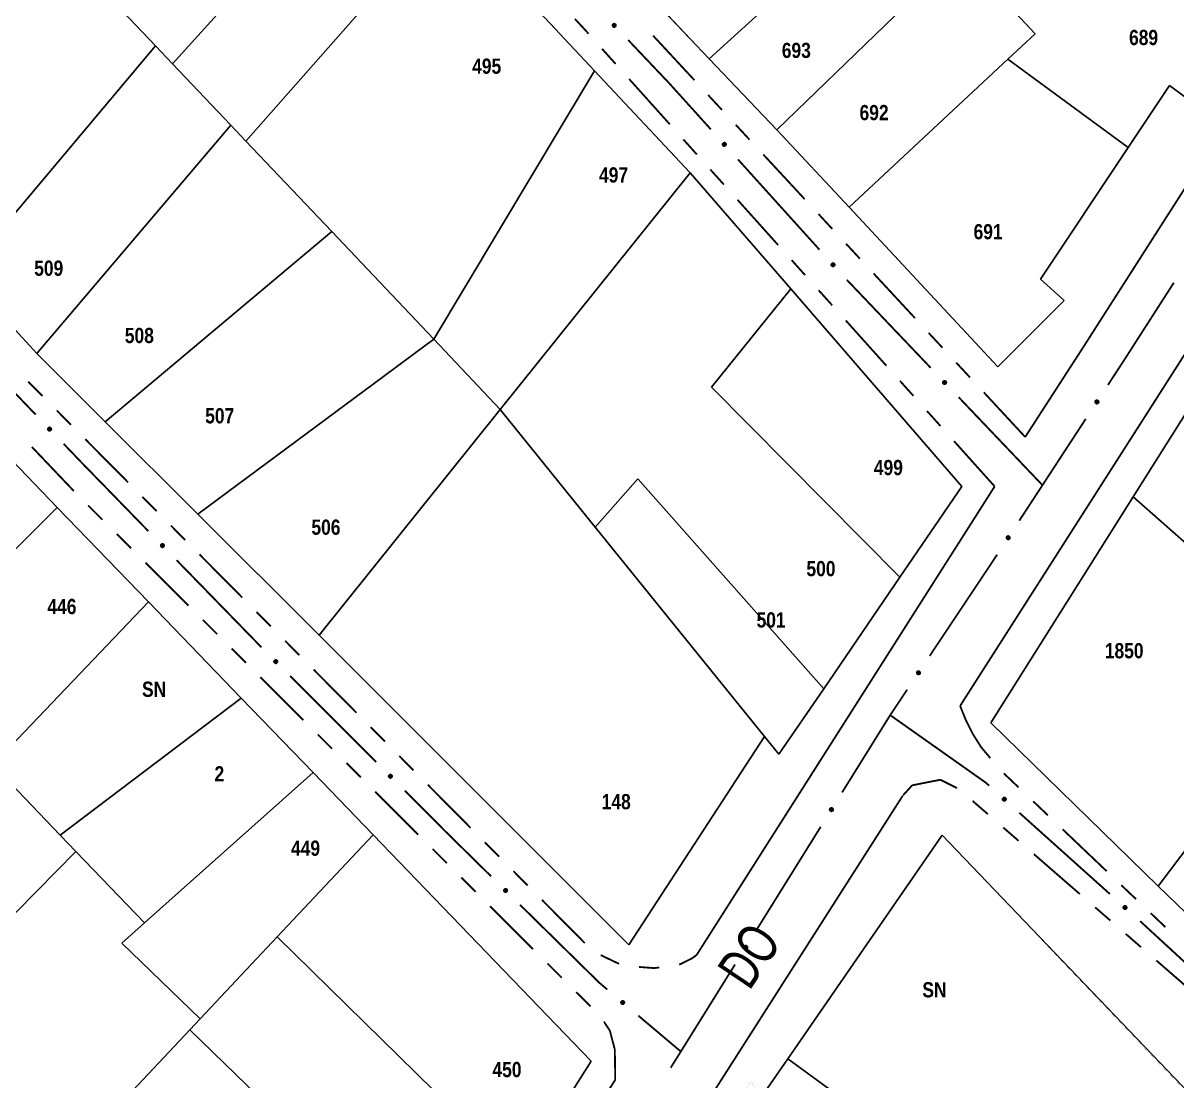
# Model space of a CAD drawing. Extents: x 201549 to 203722, y 4857623 to 4859778.
# Drawn here: x 202828.9 to 202942.7, y 4858633.9 to 4858738.3 of the extents above; entities that cross this region are included whole.
import ezdxf
from ezdxf.enums import TextEntityAlignment as Align

# ---------------------------------------------------------------- set-up
doc = ezdxf.new("R2010")
doc.units = 0
doc.header["$LTSCALE"] = 1.5
doc.header["$MEASUREMENT"] = 0
for name, color, linetype in [('CD-MALHA-LOTES', 40, 'CONTINUOUS'), ('RU-QUADRAS', 6, 'CONTINUOUS'), ('SV-EIXO-ROD-ESTR', 7, 'CONTINUOUS'), ('SV-EIXO-RUA-N-PAV', 6, 'CONTINUOUS'), ('SV-EST-MUNIC-PAV', 20, 'CONTINUOUS'), ('SV-RUA-NAO-PAV-S-GUIA-C-GUIA', 7, 'CONTINUOUS'), ('SV-TXT-MUNIC-PAV', 20, 'CONTINUOUS'), ('Th_NmrPort', 1, 'CONTINUOUS')]:
    doc.layers.add(name, color=color, linetype=linetype)
doc.styles.add('ARIAL', font='ARIAL.TTF')
doc.styles.get("Standard").update_dxf_attribs({"font": 'swisscbo.ttf'})

msp = doc.modelspace()

# ---------------------------------------------------------------- linework, layer by layer
at = {"layer": 'CD-MALHA-LOTES', "linetype": 'Continuous'}
for p, q in [((202843.63, 4858734.24), (202863.74, 4858756.49)), ((202896.58, 4858734.74), (202915.23, 4858751.73)), ((202850.87, 4858726.6), (202870.68, 4858749.09)), ((202885.27, 4858733.55), (202870.68, 4858749.09)), ((202903.25, 4858727.73), (202921.31, 4858745.19)), ((202888.01, 4858743.75), (202896.58, 4858734.74)), ((202841.94, 4858736.02), (202834.72, 4858743.63)), ((202924.05, 4858742.24), (202928.73, 4858737.2)), ((202928.73, 4858737.2), (202926.05, 4858734.7)), ((202823.01, 4858713.48), (202841.94, 4858736.02)), ((202841.94, 4858736.02), (202843.63, 4858734.24)), ((202896.58, 4858734.74), (202903.25, 4858727.73)), ((202926.05, 4858734.7), (202910.37, 4858720.11)), ((202926.05, 4858734.7), (202937.91, 4858725.97)), ((202843.63, 4858734.24), (202849.37, 4858728.18)), ((202869.4, 4858707.08), (202885.27, 4858733.55)), ((202894.7, 4858723.5), (202885.27, 4858733.55)), ((202937.91, 4858725.97), (202942, 4858732.1)), ((202942, 4858732.1), (202944.37, 4858730.36)), ((202830.24, 4858705.67), (202849.37, 4858728.18)), ((202849.37, 4858728.18), (202850.87, 4858726.6)), ((202910.37, 4858720.11), (202903.25, 4858727.73)), ((202850.87, 4858726.6), (202859.34, 4858717.68)), ((202929.25, 4858712.99), (202937.91, 4858725.97)), ((202875.95, 4858700.13), (202894.7, 4858723.5)), ((202904.63, 4858712.04), (202894.7, 4858723.5)), ((202910.37, 4858720.11), (202925.06, 4858704.36)), ((202859.34, 4858717.68), (202836.99, 4858698.92)), ((202859.34, 4858717.68), (202869.4, 4858707.08)), ((202823.01, 4858713.48), (202830.24, 4858705.67)), ((202931.6, 4858710.9), (202929.25, 4858712.99)), ((202896.8, 4858702.35), (202904.63, 4858712.04)), ((202921.51, 4858692.53), (202904.63, 4858712.04)), ((202925.06, 4858704.36), (202931.6, 4858710.9)), ((202846.11, 4858689.82), (202869.4, 4858707.08)), ((202869.4, 4858707.08), (202875.95, 4858700.13)), ((202836.99, 4858698.92), (202830.24, 4858705.67)), ((202915.39, 4858683.58), (202896.8, 4858702.35)), ((202832.26, 4858690.48), (202823.53, 4858699.53)), ((202875.95, 4858700.13), (202858.08, 4858677.86)), ((202875.95, 4858700.13), (202885.33, 4858688.53)), ((202943.74, 4858699.98), (202938.42, 4858691.53)), ((202836.99, 4858698.92), (202846.11, 4858689.82)), ((202885.33, 4858688.53), (202889.54, 4858693.28)), ((202889.54, 4858693.28), (202907.88, 4858672.59)), ((202915.39, 4858683.58), (202921.51, 4858692.53)), ((202938.42, 4858691.53), (202924.37, 4858669.22)), ((202957.22, 4858674.82), (202938.42, 4858691.53)), ((202832.26, 4858690.48), (202816.55, 4858674.79)), ((202841.25, 4858681.16), (202832.26, 4858690.48)), ((202846.11, 4858689.82), (202858.08, 4858677.86)), ((202885.33, 4858688.53), (202902.04, 4858667.88)), ((202907.88, 4858672.59), (202915.39, 4858683.58)), ((202825.89, 4858665.07), (202841.25, 4858681.16)), ((202850.4, 4858671.67), (202841.25, 4858681.16)), ((202858.08, 4858677.86), (202888.64, 4858647.32)), ((202957.22, 4858674.82), (202940.88, 4858653.12)), ((202903.46, 4858666.12), (202907.88, 4858672.59)), ((202832.54, 4858658.15), (202850.4, 4858671.67)), ((202850.4, 4858671.67), (202857.49, 4858664.32)), ((202924.37, 4858669.22), (202940.88, 4858653.12)), ((202888.64, 4858647.32), (202902.04, 4858667.88)), ((202902.04, 4858667.88), (202903.46, 4858666.12)), ((202832.54, 4858658.15), (202825.89, 4858665.07)), ((202857.49, 4858664.32), (202840.86, 4858649.5)), ((202863.42, 4858658.17), (202857.49, 4858664.32)), ((202834.09, 4858656.54), (202832.54, 4858658.15)), ((202863.42, 4858658.17), (202853.94, 4858648.1)), ((202884.93, 4858635.86), (202863.42, 4858658.17)), ((202919.55, 4858658.14), (202904.32, 4858636.07)), ((202944.71, 4858631.88), (202919.55, 4858658.14)), ((202813.18, 4858635.39), (202834.09, 4858656.54)), ((202840.86, 4858649.5), (202834.09, 4858656.54)), ((202940.88, 4858653.12), (202944.51, 4858649.59)), ((202838.61, 4858647.49), (202840.86, 4858649.5)), ((202853.94, 4858648.1), (202846.34, 4858640.01)), ((202853.94, 4858648.1), (202877.87, 4858624.69)), ((202846.34, 4858640.01), (202838.61, 4858647.49)), ((202835.61, 4858628.61), (202845.34, 4858638.95)), ((202845.34, 4858638.95), (202846.34, 4858640.01)), ((202845.34, 4858638.95), (202871.1, 4858613.96)), ((202877.87, 4858624.69), (202884.93, 4858635.86)), ((202904.32, 4858636.07), (202901.8, 4858632.42)), ((202931.97, 4858616.04), (202904.32, 4858636.07))]:
    msp.add_line(p, q, dxfattribs=at)
at = {"layer": 'RU-QUADRAS', "linetype": 'Continuous'}
for points in [[(202691.76, 4858854.16, 0.01, 0.01, 0), (202714.06, 4858882.27, 0.01, 0.01, 0), (202711.74, 4858884.62, 0.01, 0.01, 0), (202727.86, 4858902.33, 0.01, 0.01, 0), (202838.39, 4858783.5, 0.01, 0.01, 0), (202894.7, 4858723.5, 0.01, 0.01, 0), (202921.51, 4858692.53, 0.01, 0.01, 0), (202903.46, 4858666.12, 0.01, 0.01, 0), (202902.04, 4858667.88, 0.01, 0.01, 0), (202888.64, 4858647.32, 0.01, 0.01, 0), (202830.24, 4858705.67, 0.01, 0.01, 0), (202713, 4858831.99, 0.01, 0.01, 0)], [(202791.77, 4858846.04, 0.01, 0.01, 0), (202826.56, 4858880.91, 0.01, 0.01, 0), (202868.5, 4858839.49, 0.01, 0.01, 0), (202950.96, 4858750.21, 0.01, 0.01, 0), (202944.61, 4858740.57, 0.01, 0.01, 0), (202949.2, 4858737.21, 0.01, 0.01, 0), (202944.37, 4858730.36, 0.01, 0.01, 0), (202942, 4858732.1, 0.01, 0.01, 0), (202929.25, 4858712.99, 0.01, 0.01, 0), (202931.6, 4858710.9, 0.01, 0.01, 0), (202925.06, 4858704.36, 0.01, 0.01, 0.0049778174), (202857.58, 4858775.72, 0.01, 0.01, 0), (202842.88, 4858792.25, 0.01, 0.01, 0)], [(202661.4, 4858799.58, 0.01, 0.01, 0), (202688.71, 4858841.53, 0.01, 0.01, 0), (202804.15, 4858719.63, 0.01, 0.01, 0), (202884.93, 4858635.86, 0.01, 0.01, 0), (202855.53, 4858589.33, 0.01, 0.01, 0.002334857)], [(202628.51, 4858747.6, 0.01, 0.01, 0), (202656.66, 4858788.67, 0.01, 0.01, 0.0019107617), (202823.41, 4858611.49, 0.01, 0.01, 0), (202825.02, 4858613.07, 0.01, 0.01, 0), (202852.56, 4858583.72, 0.01, 0.01, 0), (202823.87, 4858538.54, 0.01, 0.01, 0), (202760.3, 4858605.5, 0.01, 0.01, 0), (202761.22, 4858606.41, 0.01, 0.01, 0), (202682.66, 4858688.47, 0.01, 0.01, 0)], [(202924.37, 4858669.22, 0.01, 0.01, 0), (202954.23, 4858716.64, 0.01, 0.01, 0.0030321427), (203089.63, 4858568.05, 0.01, 0.01, 0), (203052.83, 4858533.66, 0.01, 0.01, 0), (203022.51, 4858565.67, 0.01, 0.01, 0), (203014.68, 4858574.76, 0.01, 0.01, 0), (202949.5, 4858644.72, 0.01, 0.01, 0)], [(202879.06, 4858596.94, 0.01, 0.01, 0), (202893.31, 4858617.77, 0.01, 0.01, 0), (202891.15, 4858619.58, 0.01, 0.01, 0), (202900.69, 4858633.8, 0.01, 0.01, 0), (202901.8, 4858632.42, 0.01, 0.01, 0), (202919.55, 4858658.14, 0.01, 0.01, 0), (203012.21, 4858560.69, 0.01, 0.01, 0), (203068.04, 4858499.68, 0.01, 0.01, 0), (203053.26, 4858477.17, 0.01, 0.01, 0), (203035.64, 4858456.26, 0.01, 0.01, 0.0171463359), (203007.63, 4858485.08, 0.01, 0.01, -0.01187532), (202963.53, 4858527.76, 0.01, 0.01, 0), (202912.93, 4858572.49, 0.01, 0.01, 0)]]:
    msp.add_lwpolyline(points, format="xyseb", close=True, dxfattribs=at)
at = {"layer": 'SV-EIXO-ROD-ESTR', "const_width": 0.18}
for points in [[(202942.41782, 4858712.643691), (202937.55401, 4858705.071152)], [(202937.55401, 4858705.071152), (202937.335503, 4858704.730955)], [(202937.335503, 4858704.730955), (202935.915949, 4858702.557849)], [(202933.72838, 4858699.209037), (202929.900134, 4858693.348615)], [(202929.455663, 4858692.668202), (202927.165673, 4858689.1626)], [(202929.900134, 4858693.348615), (202929.455663, 4858692.668202)], [(202924.978104, 4858685.813788), (202924.559956, 4858685.173671)], [(202924.559956, 4858685.173671), (202918.327672, 4858675.825245)], [(202916.108871, 4858672.497044), (202914.44477, 4858670.000893)], [(202914.433321, 4858669.983719), (202909.688674, 4858662.360254)], [(202914.44477, 4858670.000893), (202914.433321, 4858669.983719)], [(202907.575095, 4858658.964258), (202901.234357, 4858648.776273)], [(202899.120778, 4858645.380278), (202893.83683, 4858636.89029)], [(202893.777541, 4858636.795028), (202892.775737, 4858635.194979)], [(202893.83683, 4858636.89029), (202893.777541, 4858636.795028)]]:
    msp.add_lwpolyline(points, dxfattribs=at)
at = {"layer": 'SV-EIXO-ROD-ESTR'}
for points in [[(202934.992902, 4858700.94353), (202935.003619, 4858700.89581), (202935.003072, 4858700.852606), (202934.992244, 4858700.816703), (202934.974403, 4858700.787471), (202934.952782, 4858700.759621), (202934.924789, 4858700.736352), (202934.888, 4858700.717408), (202934.840206, 4858700.706322), (202934.795984, 4858700.709791), (202934.760217, 4858700.718523), (202934.728665, 4858700.735372), (202934.701962, 4858700.756828), (202934.678753, 4858700.786705), (202934.659919, 4858700.824175), (202934.649934, 4858700.872504), (202934.650761, 4858700.914856), (202934.662146, 4858700.949309), (202934.679285, 4858700.980922), (202934.701699, 4858701.00909), (202934.729309, 4858701.031773), (202934.76707, 4858701.050668), (202934.8149, 4858701.059891), (202934.857151, 4858701.059548), (202934.891754, 4858701.04865), (202934.922498, 4858701.031075), (202934.950695, 4858701.00973), (202934.975257, 4858700.982565), (202934.992902, 4858700.94353)], [(202926.242626, 4858687.548282), (202926.253343, 4858687.500562), (202926.252796, 4858687.457358), (202926.241968, 4858687.421454), (202926.224127, 4858687.392223), (202926.202507, 4858687.364373), (202926.174514, 4858687.341104), (202926.137724, 4858687.32216), (202926.08993, 4858687.311073), (202926.045708, 4858687.314543), (202926.009941, 4858687.323275), (202925.978389, 4858687.340123), (202925.951686, 4858687.36158), (202925.928477, 4858687.391457), (202925.909643, 4858687.428927), (202925.899658, 4858687.477255), (202925.900485, 4858687.519608), (202925.91187, 4858687.55406), (202925.92901, 4858687.585673), (202925.951423, 4858687.613841), (202925.979033, 4858687.636524), (202926.016794, 4858687.655419), (202926.064625, 4858687.664642), (202926.106876, 4858687.6643), (202926.141479, 4858687.653402), (202926.172223, 4858687.635827), (202926.200419, 4858687.614482), (202926.224981, 4858687.587316), (202926.242626, 4858687.548282)], [(202917.389564, 4858674.219632), (202917.399834, 4858674.171814), (202917.398883, 4858674.128617), (202917.387719, 4858674.092816), (202917.369605, 4858674.063753), (202917.347725, 4858674.036107), (202917.319516, 4858674.0131), (202917.282551, 4858673.994501), (202917.234655, 4858673.983862), (202917.190468, 4858673.987745), (202917.154784, 4858673.996812), (202917.123391, 4858674.013955), (202917.09689, 4858674.03566), (202917.073961, 4858674.065753), (202917.055479, 4858674.103397), (202917.045946, 4858674.151817), (202917.047169, 4858674.19416), (202917.058876, 4858674.228504), (202917.076311, 4858674.259956), (202917.098987, 4858674.287913), (202917.126808, 4858674.310337), (202917.164744, 4858674.328877), (202917.212659, 4858674.337653), (202917.254905, 4858674.336915), (202917.289404, 4858674.325693), (202917.319982, 4858674.307832), (202917.347978, 4858674.286224), (202917.372285, 4858674.25883), (202917.389564, 4858674.219632)], [(202908.801263, 4858660.726075), (202908.813024, 4858660.678601), (202908.813425, 4858660.635396), (202908.803387, 4858660.599263), (202908.786192, 4858660.569647), (202908.765187, 4858660.54133), (202908.737712, 4858660.517453), (202908.701347, 4858660.497706), (202908.653807, 4858660.485573), (202908.60952, 4858660.488072), (202908.57357, 4858660.496017), (202908.541656, 4858660.51217), (202908.514489, 4858660.533035), (202908.49063, 4858660.562396), (202908.470979, 4858660.599444), (202908.459936, 4858660.647542), (202908.459833, 4858660.689902), (202908.47046, 4858660.724596), (202908.486902, 4858660.756578), (202908.508692, 4858660.78523), (202908.535798, 4858660.808513), (202908.573135, 4858660.828232), (202908.620752, 4858660.838502), (202908.663, 4858660.839087), (202908.697834, 4858660.82895), (202908.728956, 4858660.812054), (202908.757614, 4858660.791333), (202908.782766, 4858660.764713), (202908.801263, 4858660.726075)], [(202900.346946, 4858647.142094), (202900.358708, 4858647.094621), (202900.359108, 4858647.051415), (202900.349071, 4858647.015283), (202900.331875, 4858646.985667), (202900.310871, 4858646.95735), (202900.283395, 4858646.933472), (202900.24703, 4858646.913725), (202900.199491, 4858646.901593), (202900.155203, 4858646.904091), (202900.119253, 4858646.912037), (202900.087339, 4858646.928189), (202900.060172, 4858646.949055), (202900.036313, 4858646.978415), (202900.016662, 4858647.015463), (202900.005619, 4858647.063561), (202900.005517, 4858647.105922), (202900.016143, 4858647.140615), (202900.032585, 4858647.172597), (202900.054375, 4858647.20125), (202900.081481, 4858647.224533), (202900.118818, 4858647.244252), (202900.166435, 4858647.254522), (202900.208683, 4858647.255106), (202900.243517, 4858647.24497), (202900.274639, 4858647.228074), (202900.303297, 4858647.207352), (202900.328449, 4858647.180732), (202900.346946, 4858647.142094)]]:
    msp.add_lwpolyline(points, close=True, dxfattribs=at)
for points in [[(202934.729309, 4858701.031773), (202934.649934, 4858700.872504)], [(202934.701699, 4858701.00909), (202934.650761, 4858700.914856)], [(202934.713662, 4858701.01645), (202934.653446, 4858700.899319)], [(202934.747169, 4858701.035309), (202934.65878, 4858700.855088)], [(202934.76707, 4858701.050668), (202934.659919, 4858700.824175)], [(202934.790166, 4858701.051228), (202934.670572, 4858700.808269)], [(202934.8149, 4858701.059891), (202934.678753, 4858700.786705)], [(202934.834, 4858701.05845), (202934.692066, 4858700.7763)], [(202934.857151, 4858701.059548), (202934.701962, 4858700.756828)], [(202934.871911, 4858701.051614), (202934.716544, 4858700.748901)], [(202934.891754, 4858701.04865), (202934.728665, 4858700.735372)], [(202934.905344, 4858701.037924), (202934.743215, 4858700.729849)], [(202934.922498, 4858701.031075), (202934.760217, 4858700.718523)], [(202934.935442, 4858701.016633), (202934.782314, 4858700.717347)], [(202934.950695, 4858701.00973), (202934.795984, 4858700.709791)], [(202934.960271, 4858700.992265), (202934.820971, 4858700.711653)], [(202934.975257, 4858700.982565), (202934.840206, 4858700.706322)], [(202934.982114, 4858700.963327), (202934.864455, 4858700.715844)], [(202934.992902, 4858700.94353), (202934.888, 4858700.717408)], [(202934.997683, 4858700.9173), (202934.910086, 4858700.733302)], [(202935.003619, 4858700.89581), (202934.924789, 4858700.736352)], [(202935.003413, 4858700.87118), (202934.942801, 4858700.755938)], [(202935.003072, 4858700.852606), (202934.952782, 4858700.759621)], [(202925.979033, 4858687.636524), (202925.899658, 4858687.477255)], [(202925.951423, 4858687.613841), (202925.900485, 4858687.519608)], [(202925.963387, 4858687.621202), (202925.903171, 4858687.504071)], [(202925.996894, 4858687.64006), (202925.908505, 4858687.45984)], [(202926.016794, 4858687.655419), (202925.909643, 4858687.428927)], [(202926.03989, 4858687.65598), (202925.920297, 4858687.41302)], [(202926.064625, 4858687.664642), (202925.928477, 4858687.391457)], [(202926.083725, 4858687.663202), (202925.94179, 4858687.381052)], [(202926.106876, 4858687.6643), (202925.951686, 4858687.36158)], [(202926.121636, 4858687.656366), (202925.966268, 4858687.353653)], [(202926.141479, 4858687.653402), (202925.978389, 4858687.340123)], [(202926.155069, 4858687.642675), (202925.992939, 4858687.3346)], [(202926.172223, 4858687.635827), (202926.009941, 4858687.323275)], [(202926.185167, 4858687.621384), (202926.032038, 4858687.322098)], [(202926.200419, 4858687.614482), (202926.045708, 4858687.314543)], [(202926.209995, 4858687.597016), (202926.070695, 4858687.316404)], [(202926.224981, 4858687.587316), (202926.08993, 4858687.311073)], [(202926.231838, 4858687.568079), (202926.11418, 4858687.320596)], [(202926.242626, 4858687.548282), (202926.137724, 4858687.32216)], [(202926.247408, 4858687.522051), (202926.159811, 4858687.338054)], [(202926.253343, 4858687.500562), (202926.174514, 4858687.341104)], [(202926.253138, 4858687.475932), (202926.192526, 4858687.360689)], [(202926.252796, 4858687.457358), (202926.202507, 4858687.364373)], [(202917.126808, 4858674.310337), (202917.045946, 4858674.151817)], [(202917.098987, 4858674.287913), (202917.047169, 4858674.19416)], [(202917.111019, 4858674.295161), (202917.04971, 4858674.178598)], [(202917.144701, 4858674.313705), (202917.054629, 4858674.13432)], [(202917.164744, 4858674.328877), (202917.055479, 4858674.103397)], [(202917.187844, 4858674.329222), (202917.065983, 4858674.087392)], [(202917.212659, 4858674.337653), (202917.073961, 4858674.065753)], [(202917.231744, 4858674.336034), (202917.087176, 4858674.055224)], [(202917.254905, 4858674.336915), (202917.09689, 4858674.03566)], [(202917.269589, 4858674.328843), (202917.111397, 4858674.027597)], [(202917.289404, 4858674.325693), (202917.123391, 4858674.013955)], [(202917.302893, 4858674.314841), (202917.137889, 4858674.008296)], [(202917.319982, 4858674.307832), (202917.154784, 4858673.996812)], [(202917.332791, 4858674.293269), (202917.176869, 4858673.995428)], [(202917.347978, 4858674.286224), (202917.190468, 4858673.987745)], [(202917.35739, 4858674.26867), (202917.215471, 4858673.989373)], [(202917.372285, 4858674.25883), (202917.234655, 4858673.983862)], [(202917.378962, 4858674.239529), (202917.258993, 4858673.993158)], [(202917.389564, 4858674.219632), (202917.282551, 4858673.994501)], [(202917.3941, 4858674.193358), (202917.304785, 4858674.010188)], [(202917.399834, 4858674.171814), (202917.319516, 4858674.0131)], [(202917.399398, 4858674.147187), (202917.33771, 4858674.032517)], [(202917.398883, 4858674.128617), (202917.347725, 4858674.036107)], [(202908.508692, 4858660.78523), (202908.459833, 4858660.689902)], [(202908.535798, 4858660.808513), (202908.459936, 4858660.647542)], [(202908.520491, 4858660.792851), (202908.462859, 4858660.674428)], [(202908.553577, 4858660.81244), (202908.469162, 4858660.630324)], [(202908.573135, 4858660.828232), (202908.470979, 4858660.599444)], [(202908.596213, 4858660.829299), (202908.481978, 4858660.583775)], [(202908.620752, 4858660.838502), (202908.49063, 4858660.562396)], [(202908.639879, 4858660.837481), (202908.504168, 4858660.552285)], [(202908.663, 4858660.839087), (202908.514489, 4858660.533035)], [(202908.67793, 4858660.831479), (202908.529241, 4858660.52543)], [(202908.697834, 4858660.82895), (202908.541656, 4858660.51217)], [(202908.711656, 4858660.818525), (202908.556324, 4858660.506967)], [(202908.728956, 4858660.812054), (202908.57357, 4858660.496017)], [(202908.742214, 4858660.797899), (202908.595688, 4858660.495326)], [(202908.757614, 4858660.791333), (202908.60952, 4858660.488072)], [(202908.767571, 4858660.774082), (202908.63446, 4858660.490481)], [(202908.782766, 4858660.764713), (202908.653807, 4858660.485573)], [(202908.790043, 4858660.74563), (202908.677842, 4858660.495626)], [(202908.801263, 4858660.726075), (202908.701347, 4858660.497706)], [(202908.806619, 4858660.699955), (202908.723079, 4858660.514081)], [(202908.813024, 4858660.678601), (202908.737712, 4858660.517453)], [(202908.813359, 4858660.653973), (202908.75529, 4858660.537428)], [(202908.813425, 4858660.635396), (202908.765187, 4858660.54133)], [(202900.054375, 4858647.20125), (202900.005517, 4858647.105922)], [(202900.081481, 4858647.224533), (202900.005619, 4858647.063561)], [(202900.066174, 4858647.208871), (202900.008542, 4858647.090447)], [(202900.09926, 4858647.22846), (202900.014845, 4858647.046344)], [(202900.118818, 4858647.244252), (202900.016662, 4858647.015463)], [(202900.141896, 4858647.245319), (202900.027662, 4858646.999794)], [(202900.166435, 4858647.254522), (202900.036313, 4858646.978415)], [(202900.185562, 4858647.253501), (202900.049851, 4858646.968305)], [(202900.208683, 4858647.255106), (202900.060172, 4858646.949055)], [(202900.223614, 4858647.247498), (202900.074924, 4858646.941449)], [(202900.243517, 4858647.24497), (202900.087339, 4858646.928189)], [(202900.257339, 4858647.234544), (202900.102007, 4858646.922987)], [(202900.274639, 4858647.228074), (202900.119253, 4858646.912037)], [(202900.287897, 4858647.213919), (202900.141371, 4858646.911345)], [(202900.303297, 4858647.207352), (202900.155203, 4858646.904091)], [(202900.313254, 4858647.190101), (202900.180143, 4858646.906501)], [(202900.328449, 4858647.180732), (202900.199491, 4858646.901593)], [(202900.335727, 4858647.16165), (202900.223525, 4858646.911645)], [(202900.346946, 4858647.142094), (202900.24703, 4858646.913725)], [(202900.352302, 4858647.115975), (202900.268763, 4858646.9301)], [(202900.358708, 4858647.094621), (202900.283395, 4858646.933472)], [(202900.359042, 4858647.069992), (202900.300973, 4858646.953448)], [(202900.359108, 4858647.051415), (202900.310871, 4858646.95735)]]:
    msp.add_lwpolyline(points, dxfattribs=at)
at = {"layer": 'SV-EIXO-RUA-N-PAV'}
for points in [[(202887.224317, 4858737.85614), (202887.175412, 4858737.856717), (202887.133499, 4858737.867213), (202887.10106, 4858737.886029), (202887.076731, 4858737.910131), (202887.054619, 4858737.937591), (202887.038433, 4858737.970196), (202887.028484, 4858738.010363), (202887.028718, 4858738.059425), (202887.042293, 4858738.101655), (202887.059038, 4858738.134444), (202887.082709, 4858738.16126), (202887.109746, 4858738.182294), (202887.14417, 4858738.197988), (202887.184973, 4858738.207672), (202887.234302, 4858738.206242), (202887.275322, 4858738.19567), (202887.30622, 4858738.176647), (202887.333028, 4858738.152679), (202887.355268, 4858738.124373), (202887.370972, 4858738.092276), (202887.380649, 4858738.051175), (202887.378592, 4858738.002507), (202887.368515, 4858737.961474), (202887.34993, 4858737.930317), (202887.325739, 4858737.904455), (202887.298466, 4858737.881942), (202887.266369, 4858737.864306), (202887.224317, 4858737.85614)], [(202898.086137, 4858726.113383), (202898.037261, 4858726.115187), (202897.995624, 4858726.126731), (202897.963668, 4858726.146355), (202897.939951, 4858726.171059), (202897.918534, 4858726.199065), (202897.903171, 4858726.232066), (202897.894233, 4858726.272469), (202897.895698, 4858726.32151), (202897.910327, 4858726.363386), (202897.92789, 4858726.395745), (202897.952226, 4858726.421959), (202897.979781, 4858726.442309), (202898.014588, 4858726.457134), (202898.055622, 4858726.465792), (202898.104899, 4858726.463125), (202898.145641, 4858726.451528), (202898.176052, 4858726.431735), (202898.202251, 4858726.407102), (202898.223773, 4858726.378248), (202898.238667, 4858726.345767), (202898.24731, 4858726.304437), (202898.244034, 4858726.255835), (202898.232931, 4858726.215068), (202898.21357, 4858726.184387), (202898.188738, 4858726.15914), (202898.160909, 4858726.137317), (202898.12838, 4858726.120493), (202898.086137, 4858726.113383)], [(202908.807786, 4858714.237094), (202908.758911, 4858714.238898), (202908.717274, 4858714.250442), (202908.685318, 4858714.270066), (202908.661601, 4858714.29477), (202908.640184, 4858714.322777), (202908.62482, 4858714.355777), (202908.615882, 4858714.396181), (202908.617347, 4858714.445222), (202908.631976, 4858714.487098), (202908.649539, 4858714.519456), (202908.673875, 4858714.54567), (202908.701431, 4858714.56602), (202908.736237, 4858714.580845), (202908.777271, 4858714.589503), (202908.826548, 4858714.586837), (202908.86729, 4858714.575239), (202908.897701, 4858714.555446), (202908.9239, 4858714.530814), (202908.945423, 4858714.501959), (202908.960317, 4858714.469479), (202908.96896, 4858714.428148), (202908.965684, 4858714.379547), (202908.95458, 4858714.338779), (202908.93522, 4858714.308098), (202908.910388, 4858714.282851), (202908.882559, 4858714.261029), (202908.850029, 4858714.244204), (202908.807786, 4858714.237094)], [(202919.818742, 4858702.625083), (202919.769837, 4858702.625577), (202919.727905, 4858702.636002), (202919.695435, 4858702.654763), (202919.671065, 4858702.678823), (202919.648906, 4858702.706247), (202919.632665, 4858702.738824), (202919.622648, 4858702.778974), (202919.622799, 4858702.828036), (202919.636302, 4858702.870289), (202919.652992, 4858702.903106), (202919.676618, 4858702.929962), (202919.703618, 4858702.951043), (202919.738016, 4858702.966794), (202919.778803, 4858702.976548), (202919.828134, 4858702.975202), (202919.869172, 4858702.964699), (202919.900102, 4858702.945728), (202919.926951, 4858702.921805), (202919.949238, 4858702.893538), (202919.964996, 4858702.861467), (202919.974743, 4858702.820383), (202919.972769, 4858702.771711), (202919.962762, 4858702.730661), (202919.94423, 4858702.699473), (202919.920083, 4858702.67357), (202919.892848, 4858702.65101), (202919.86078, 4858702.633321), (202919.818742, 4858702.625083)], [(202831.475925, 4858698.376616), (202831.524832, 4858698.376238), (202831.566788, 4858698.365912), (202831.599303, 4858698.347228), (202831.62373, 4858698.323226), (202831.645954, 4858698.295856), (202831.662273, 4858698.263317), (202831.672385, 4858698.223191), (202831.672351, 4858698.174128), (202831.658948, 4858698.131844), (202831.642336, 4858698.098987), (202831.618775, 4858698.072075), (202831.591824, 4858698.05093), (202831.557465, 4858698.035097), (202831.516701, 4858698.025246), (202831.467367, 4858698.026475), (202831.426304, 4858698.03688), (202831.395329, 4858698.055778), (202831.368423, 4858698.079636), (202831.346068, 4858698.107851), (202831.330234, 4858698.139884), (202831.320389, 4858698.180944), (202831.322247, 4858698.229621), (202831.332158, 4858698.270695), (202831.350615, 4858698.301927), (202831.374701, 4858698.327887), (202831.401882, 4858698.350512), (202831.433907, 4858698.368277), (202831.475925, 4858698.376616)], [(202842.609135, 4858686.886722), (202842.658044, 4858686.886763), (202842.700086, 4858686.876797), (202842.73276, 4858686.858392), (202842.757391, 4858686.8346), (202842.779849, 4858686.807421), (202842.796446, 4858686.775023), (202842.806902, 4858686.734985), (202842.807287, 4858686.685924), (202842.794247, 4858686.643526), (202842.777917, 4858686.610528), (202842.754587, 4858686.583415), (202842.727818, 4858686.562041), (202842.693595, 4858686.545914), (202842.652917, 4858686.535714), (202842.603575, 4858686.536521), (202842.562424, 4858686.546574), (202842.531289, 4858686.565205), (202842.50418, 4858686.588833), (202842.481584, 4858686.616855), (202842.465476, 4858686.648751), (202842.45528, 4858686.689726), (202842.456722, 4858686.738417), (202842.46628, 4858686.779574), (202842.484469, 4858686.810963), (202842.508332, 4858686.837128), (202842.535318, 4858686.859985), (202842.56719, 4858686.878024), (202842.609135, 4858686.886722)], [(202853.783434, 4858675.437512), (202853.832338, 4858675.438205), (202853.874509, 4858675.4288), (202853.907425, 4858675.410833), (202853.932372, 4858675.387371), (202853.95519, 4858675.360494), (202853.972217, 4858675.32832), (202853.983206, 4858675.288425), (202853.984245, 4858675.239373), (202853.971772, 4858675.196806), (202853.955883, 4858675.163593), (202853.932916, 4858675.136171), (202853.906435, 4858675.114442), (202853.872431, 4858675.09786), (202853.831892, 4858675.087119), (202853.782543, 4858675.087268), (202853.741262, 4858675.096771), (202853.709881, 4858675.114986), (202853.682459, 4858675.13825), (202853.659492, 4858675.165969), (202853.64296, 4858675.197647), (202853.632219, 4858675.238483), (202853.633011, 4858675.287188), (202853.64202, 4858675.328469), (202853.659789, 4858675.360098), (202853.683301, 4858675.386579), (202853.70998, 4858675.409793), (202853.741609, 4858675.428256), (202853.783434, 4858675.437512)], [(202865.097143, 4858664.123803), (202865.146046, 4858664.124496), (202865.188218, 4858664.115092), (202865.221134, 4858664.097124), (202865.24608, 4858664.073662), (202865.268899, 4858664.046785), (202865.285926, 4858664.014612), (202865.296914, 4858663.974717), (202865.297954, 4858663.925665), (202865.28548, 4858663.883097), (202865.269592, 4858663.849884), (202865.246625, 4858663.822463), (202865.220144, 4858663.800733), (202865.186139, 4858663.784152), (202865.145601, 4858663.773411), (202865.096252, 4858663.773559), (202865.054971, 4858663.783063), (202865.023589, 4858663.801278), (202864.996168, 4858663.824542), (202864.973201, 4858663.85226), (202864.956669, 4858663.883939), (202864.945928, 4858663.924774), (202864.94672, 4858663.97348), (202864.955728, 4858664.01476), (202864.973498, 4858664.046389), (202864.997009, 4858664.07287), (202865.023688, 4858664.096085), (202865.055317, 4858664.114547), (202865.097143, 4858664.123803)], [(202925.656444, 4858661.860626), (202925.705239, 4858661.863958), (202925.747856, 4858661.856843), (202925.781694, 4858661.840678), (202925.807871, 4858661.818597), (202925.832107, 4858661.792991), (202925.850845, 4858661.761783), (202925.863971, 4858661.72254), (202925.867657, 4858661.673615), (202925.857499, 4858661.630436), (202925.843426, 4858661.596414), (202925.821973, 4858661.567793), (202925.796703, 4858661.544666), (202925.763643, 4858661.526273), (202925.723744, 4858661.51336), (202925.674459, 4858661.510844), (202925.632725, 4858661.518106), (202925.600406, 4858661.534601), (202925.571769, 4858661.55635), (202925.547339, 4858661.582789), (202925.529121, 4858661.613529), (202925.516192, 4858661.653725), (202925.514354, 4858661.702402), (202925.521121, 4858661.744109), (202925.537158, 4858661.776651), (202925.559205, 4858661.804363), (202925.584593, 4858661.828983), (202925.615179, 4858661.849126), (202925.656444, 4858661.860626)], [(202876.456847, 4858652.857751), (202876.505743, 4858652.858844), (202876.547991, 4858652.849786), (202876.581053, 4858652.832089), (202876.606191, 4858652.808832), (202876.629229, 4858652.782143), (202876.646519, 4858652.75011), (202876.657834, 4858652.710307), (202876.659276, 4858652.661265), (202876.647152, 4858652.618596), (202876.631536, 4858652.585254), (202876.608794, 4858652.557645), (202876.582492, 4858652.5357), (202876.548624, 4858652.51884), (202876.508175, 4858652.507767), (202876.458827, 4858652.507511), (202876.417469, 4858652.516676), (202876.38594, 4858652.534633), (202876.358328, 4858652.557671), (202876.335135, 4858652.585201), (202876.318344, 4858652.616743), (202876.307269, 4858652.657489), (202876.307661, 4858652.706199), (202876.316331, 4858652.747552), (202876.333841, 4858652.779326), (202876.357134, 4858652.805999), (202876.383622, 4858652.829431), (202876.415099, 4858652.848152), (202876.456847, 4858652.857751)], [(202937.566422, 4858651.176494), (202937.615215, 4858651.17985), (202937.657837, 4858651.172756), (202937.691682, 4858651.156608), (202937.71787, 4858651.13454), (202937.742118, 4858651.108945), (202937.760872, 4858651.077747), (202937.774017, 4858651.03851), (202937.777727, 4858650.989587), (202937.76759, 4858650.946403), (202937.753534, 4858650.912374), (202937.732095, 4858650.883742), (202937.706837, 4858650.860603), (202937.673785, 4858650.842194), (202937.633892, 4858650.829261), (202937.584608, 4858650.826721), (202937.542871, 4858650.833963), (202937.510544, 4858650.850441), (202937.481896, 4858650.872177), (202937.457454, 4858650.898604), (202937.439221, 4858650.929335), (202937.426272, 4858650.969524), (202937.42441, 4858651.018201), (202937.431157, 4858651.059911), (202937.447177, 4858651.092461), (202937.469211, 4858651.120183), (202937.494587, 4858651.144816), (202937.525163, 4858651.164974), (202937.566422, 4858651.176494)], [(202888.006337, 4858641.807065), (202888.055007, 4858641.811892), (202888.097823, 4858641.806088), (202888.132141, 4858641.790969), (202888.158983, 4858641.769702), (202888.183993, 4858641.744851), (202888.20368, 4858641.714233), (202888.218004, 4858641.675411), (202888.223189, 4858641.626622), (202888.214361, 4858641.583152), (202888.201338, 4858641.548714), (202888.180773, 4858641.519448), (202888.156225, 4858641.495557), (202888.123745, 4858641.476158), (202888.08426, 4858641.462027), (202888.035076, 4858641.458), (202887.993139, 4858641.463978), (202887.960329, 4858641.479473), (202887.931038, 4858641.500334), (202887.905809, 4858641.526011), (202887.886656, 4858641.556177), (202887.8725, 4858641.595958), (202887.869169, 4858641.644556), (202887.874653, 4858641.686451), (202887.889684, 4858641.719469), (202887.910871, 4858641.747844), (202887.935491, 4858641.773232), (202887.965445, 4858641.794304), (202888.006337, 4858641.807065)]]:
    msp.add_lwpolyline(points, close=True, dxfattribs=at)
for points in [[(202887.224317, 4858737.85614), (202887.028484, 4858738.010363)], [(202887.266369, 4858737.864306), (202887.028718, 4858738.059425)], [(202887.246068, 4858737.862071), (202887.032392, 4858738.033633)], [(202887.279263, 4858737.876652), (202887.038342, 4858738.076912)], [(202887.175412, 4858737.856717), (202887.038433, 4858737.970196)], [(202887.197691, 4858737.857536), (202887.038855, 4858737.985206)], [(202887.298466, 4858737.881942), (202887.042293, 4858738.101655)], [(202887.3087, 4858737.895191), (202887.052797, 4858738.113214)], [(202887.151493, 4858737.862597), (202887.053336, 4858737.948153)], [(202887.325739, 4858737.904455), (202887.059038, 4858738.134444)], [(202887.336359, 4858737.919567), (202887.07398, 4858738.148376)], [(202887.34993, 4858737.930317), (202887.082709, 4858738.16126)], [(202887.357391, 4858737.948942), (202887.098669, 4858738.169934)], [(202887.368515, 4858737.961474), (202887.109746, 4858738.182294)], [(202887.372786, 4858737.984254), (202887.130975, 4858738.187433)], [(202887.378592, 4858738.002507), (202887.14417, 4858738.197988)], [(202887.375867, 4858738.028573), (202887.167039, 4858738.200974)], [(202887.380649, 4858738.051175), (202887.184973, 4858738.207672)], [(202887.370293, 4858738.074081), (202887.215316, 4858738.201651)], [(202887.370972, 4858738.092276), (202887.234302, 4858738.206242)], [(202887.359671, 4858738.111034), (202887.259584, 4858738.19664)], [(202887.355268, 4858738.124373), (202887.275322, 4858738.19567)], [(202887.133499, 4858737.867213), (202887.054619, 4858737.937591)], [(202898.086137, 4858726.113383), (202897.894233, 4858726.272469)], [(202898.12838, 4858726.120493), (202897.895698, 4858726.32151)], [(202898.10803, 4858726.118767), (202897.898723, 4858726.295634)], [(202898.037261, 4858726.115187), (202897.903171, 4858726.232066)], [(202898.059554, 4858726.115447), (202897.90397, 4858726.24706)], [(202898.14158, 4858726.132511), (202897.905757, 4858726.338751)], [(202898.160909, 4858726.137317), (202897.910327, 4858726.363386)], [(202898.013498, 4858726.121665), (202897.917517, 4858726.209656)], [(202897.995624, 4858726.126731), (202897.918534, 4858726.199065)], [(202898.171473, 4858726.150306), (202897.921118, 4858726.374678)], [(202898.188738, 4858726.15914), (202897.92789, 4858726.395745)], [(202898.199734, 4858726.173981), (202897.943176, 4858726.409298)], [(202898.21357, 4858726.184387), (202897.952226, 4858726.421959)], [(202898.221496, 4858726.202819), (202897.968398, 4858726.43023)], [(202898.232931, 4858726.215068), (202897.979781, 4858726.442309)], [(202898.237772, 4858726.237734), (202898.001133, 4858726.446914)], [(202898.244034, 4858726.255835), (202898.014588, 4858726.457134)], [(202898.241964, 4858726.281961), (202898.037525, 4858726.459546)], [(202898.24731, 4858726.304437), (202898.055622, 4858726.465792)], [(202898.237533, 4858726.327595), (202898.085803, 4858726.459011)], [(202898.238667, 4858726.345767), (202898.104899, 4858726.463125)], [(202898.22784, 4858726.364803), (202898.129932, 4858726.452892)], [(202898.223773, 4858726.378248), (202898.145641, 4858726.451528)], [(202908.807786, 4858714.237094), (202908.615882, 4858714.396181)], [(202908.850029, 4858714.244204), (202908.617347, 4858714.445222)], [(202908.829679, 4858714.242478), (202908.620373, 4858714.419346)], [(202908.758911, 4858714.238898), (202908.62482, 4858714.355777)], [(202908.781203, 4858714.239158), (202908.62562, 4858714.370772)], [(202908.863229, 4858714.256222), (202908.627406, 4858714.462462)], [(202908.882559, 4858714.261029), (202908.631976, 4858714.487098)], [(202908.735147, 4858714.245376), (202908.639166, 4858714.333367)], [(202908.717274, 4858714.250442), (202908.640184, 4858714.322777)], [(202908.893122, 4858714.274017), (202908.642768, 4858714.49839)], [(202908.910388, 4858714.282851), (202908.649539, 4858714.519456)], [(202908.921383, 4858714.297692), (202908.664825, 4858714.533009)], [(202908.93522, 4858714.308098), (202908.673875, 4858714.54567)], [(202908.943145, 4858714.32653), (202908.690048, 4858714.553941)], [(202908.95458, 4858714.338779), (202908.701431, 4858714.56602)], [(202908.959421, 4858714.361445), (202908.722782, 4858714.570625)], [(202908.965684, 4858714.379547), (202908.736237, 4858714.580845)], [(202908.963613, 4858714.405672), (202908.759174, 4858714.583257)], [(202908.96896, 4858714.428148), (202908.777271, 4858714.589503)], [(202908.959182, 4858714.451307), (202908.807453, 4858714.582723)], [(202908.960317, 4858714.469479), (202908.826548, 4858714.586837)], [(202908.94949, 4858714.488514), (202908.851582, 4858714.576603)], [(202908.945423, 4858714.501959), (202908.86729, 4858714.575239)], [(202919.818742, 4858702.625083), (202919.622648, 4858702.778974)], [(202919.86078, 4858702.633321), (202919.622799, 4858702.828036)], [(202919.840484, 4858702.631051), (202919.626516, 4858702.802251)], [(202919.873654, 4858702.645688), (202919.632393, 4858702.84554)], [(202919.769837, 4858702.625577), (202919.632665, 4858702.738824)], [(202919.792114, 4858702.626434), (202919.633062, 4858702.753834)], [(202919.892848, 4858702.65101), (202919.636302, 4858702.870289)], [(202919.90306, 4858702.664277), (202919.646787, 4858702.881866)], [(202919.745908, 4858702.631417), (202919.647606, 4858702.716806)], [(202919.727905, 4858702.636002), (202919.648906, 4858702.706247)], [(202919.920083, 4858702.67357), (202919.652992, 4858702.903106)], [(202919.930677, 4858702.6887), (202919.66791, 4858702.917063)], [(202919.94423, 4858702.699473), (202919.676618, 4858702.929962)], [(202919.951659, 4858702.71811), (202919.692563, 4858702.938663)], [(202919.962762, 4858702.730661), (202919.703618, 4858702.951043)], [(202919.966994, 4858702.753449), (202919.724839, 4858702.956218)], [(202919.972769, 4858702.771711), (202919.738016, 4858702.966794)], [(202919.97, 4858702.797772), (202919.760879, 4858702.96982)], [(202919.974743, 4858702.820383), (202919.778803, 4858702.976548)], [(202919.964349, 4858702.843272), (202919.809155, 4858702.970578)], [(202919.964996, 4858702.861467), (202919.828134, 4858702.975202)], [(202919.953664, 4858702.880207), (202919.853432, 4858702.965643)], [(202919.949238, 4858702.893538), (202919.869172, 4858702.964699)], [(202831.320389, 4858698.180944), (202831.516701, 4858698.025246)], [(202831.322247, 4858698.229621), (202831.557465, 4858698.035097)], [(202831.325079, 4858698.203567), (202831.534608, 4858698.032017)], [(202831.32798, 4858698.247897), (202831.570616, 4858698.045705)], [(202831.330234, 4858698.139884), (202831.467367, 4858698.026475)], [(202831.330838, 4858698.158081), (202831.486334, 4858698.031144)], [(202831.332158, 4858698.270695), (202831.591824, 4858698.05093)], [(202831.341611, 4858698.121171), (202831.442046, 4858698.035974)], [(202831.343231, 4858698.283272), (202831.60285, 4858698.063336)], [(202831.346068, 4858698.107851), (202831.426304, 4858698.03688)], [(202831.350615, 4858698.301927), (202831.618775, 4858698.072075)], [(202831.364143, 4858698.312732), (202831.627452, 4858698.084994)], [(202831.374701, 4858698.327887), (202831.642336, 4858698.098987)], [(202831.391702, 4858698.337221), (202831.648491, 4858698.120242)], [(202831.401882, 4858698.350512), (202831.658948, 4858698.131844)], [(202831.421063, 4858698.35588), (202831.662798, 4858698.156602)], [(202831.433907, 4858698.368277), (202831.672351, 4858698.174128)], [(202831.454198, 4858698.370596), (202831.668572, 4858698.199905)], [(202831.475925, 4858698.376616), (202831.672385, 4858698.223191)], [(202831.502557, 4858698.375327), (202831.661911, 4858698.248306)], [(202831.524832, 4858698.376238), (202831.662273, 4858698.263317)], [(202831.548775, 4858698.370455), (202831.64728, 4858698.2853)], [(202831.566788, 4858698.365912), (202831.645954, 4858698.295856)], [(202842.456722, 4858686.738417), (202842.693595, 4858686.545914)], [(202842.462297, 4858686.756742), (202842.706656, 4858686.556634)], [(202842.46628, 4858686.779574), (202842.727818, 4858686.562041)], [(202842.477245, 4858686.792245), (202842.738738, 4858686.57454)], [(202842.484469, 4858686.810963), (202842.754587, 4858686.583415)], [(202842.497904, 4858686.821883), (202842.763153, 4858686.596408)], [(202842.508332, 4858686.837128), (202842.777917, 4858686.610528)], [(202842.525252, 4858686.846607), (202842.783889, 4858686.631835)], [(202842.535318, 4858686.859985), (202842.794247, 4858686.643526)], [(202842.554453, 4858686.865517), (202842.797885, 4858686.668316)], [(202842.56719, 4858686.878024), (202842.807287, 4858686.685924)], [(202842.587461, 4858686.880516), (202842.803288, 4858686.711667)], [(202842.609135, 4858686.886722), (202842.806902, 4858686.734985)], [(202842.635777, 4858686.885662), (202842.796213, 4858686.760009)], [(202842.658044, 4858686.886763), (202842.796446, 4858686.775023)], [(202842.682035, 4858686.881185), (202842.781265, 4858686.796876)], [(202842.700086, 4858686.876797), (202842.779849, 4858686.807421)], [(202842.45528, 4858686.689726), (202842.652917, 4858686.535714)], [(202842.459776, 4858686.712387), (202842.670766, 4858686.542638)], [(202842.465476, 4858686.648751), (202842.603575, 4858686.536521)], [(202842.465925, 4858686.666953), (202842.622501, 4858686.541352)], [(202842.477013, 4858686.630137), (202842.578173, 4858686.545803)], [(202842.481584, 4858686.616855), (202842.562424, 4858686.546574)], [(202853.652815, 4858675.341286), (202853.917187, 4858675.127086)], [(202853.659789, 4858675.360098), (202853.932916, 4858675.136171)], [(202853.673077, 4858675.371196), (202853.941309, 4858675.149278)], [(202853.683301, 4858675.386579), (202853.955883, 4858675.163593)], [(202853.700093, 4858675.396283), (202853.961571, 4858675.184978)], [(202853.70998, 4858675.409793), (202853.971772, 4858675.196806)], [(202853.729039, 4858675.41558), (202853.975079, 4858675.221643)], [(202853.741609, 4858675.428256), (202853.984245, 4858675.239373)], [(202853.761844, 4858675.431018), (202853.979903, 4858675.265061)], [(202853.783434, 4858675.437512), (202853.983206, 4858675.288425)], [(202853.810087, 4858675.436807), (202853.972184, 4858675.313304)], [(202853.832338, 4858675.438205), (202853.972217, 4858675.32832)], [(202853.856401, 4858675.432948), (202853.956747, 4858675.349969)], [(202853.874509, 4858675.4288), (202853.95519, 4858675.360494)], [(202853.632219, 4858675.238483), (202853.831892, 4858675.087119)], [(202853.633011, 4858675.287188), (202853.872431, 4858675.09786)], [(202853.636412, 4858675.261202), (202853.849647, 4858675.094281)], [(202853.638342, 4858675.305586), (202853.885347, 4858675.108754)], [(202853.64202, 4858675.328469), (202853.906435, 4858675.114442)], [(202853.64296, 4858675.197647), (202853.782543, 4858675.087268)], [(202853.643166, 4858675.215853), (202853.801404, 4858675.092351)], [(202853.654745, 4858675.179189), (202853.75702, 4858675.09621)], [(202853.659492, 4858675.165969), (202853.741262, 4858675.096771)], [(202864.94672, 4858663.97348), (202865.186139, 4858663.784152)], [(202864.950121, 4858663.947493), (202865.163355, 4858663.780572)], [(202864.95205, 4858663.991877), (202865.199055, 4858663.795045)], [(202864.955728, 4858664.01476), (202865.220144, 4858663.800733)], [(202864.966523, 4858664.027577), (202865.230896, 4858663.813377)], [(202864.973498, 4858664.046389), (202865.246625, 4858663.822463)], [(202864.986785, 4858664.057488), (202865.255017, 4858663.835569)], [(202864.997009, 4858664.07287), (202865.269592, 4858663.849884)], [(202865.013802, 4858664.082574), (202865.275279, 4858663.871269)], [(202865.023688, 4858664.096085), (202865.28548, 4858663.883097)], [(202865.042747, 4858664.101871), (202865.288788, 4858663.907934)], [(202865.055317, 4858664.114547), (202865.297954, 4858663.925665)], [(202865.075553, 4858664.117309), (202865.293612, 4858663.951353)], [(202865.097143, 4858664.123803), (202865.296914, 4858663.974717)], [(202865.123796, 4858664.123098), (202865.285893, 4858663.999596)], [(202865.146046, 4858664.124496), (202865.285926, 4858664.014612)], [(202865.170109, 4858664.119239), (202865.270455, 4858664.036261)], [(202865.188218, 4858664.115092), (202865.268899, 4858664.046785)], [(202864.945928, 4858663.924774), (202865.145601, 4858663.773411)], [(202864.956669, 4858663.883939), (202865.096252, 4858663.773559)], [(202864.956875, 4858663.902145), (202865.115112, 4858663.778642)], [(202864.968453, 4858663.86548), (202865.070728, 4858663.782502)], [(202864.973201, 4858663.85226), (202865.054971, 4858663.783063)], [(202925.514354, 4858661.702402), (202925.763643, 4858661.526273)], [(202925.518684, 4858661.721061), (202925.775953, 4858661.537848)], [(202925.519152, 4858661.676637), (202925.741086, 4858661.521469)], [(202925.521121, 4858661.744109), (202925.796703, 4858661.544666)], [(202925.531209, 4858661.75749), (202925.806757, 4858661.557872)], [(202925.537158, 4858661.776651), (202925.821973, 4858661.567793)], [(202925.549827, 4858661.788451), (202925.829646, 4858661.581333)], [(202925.559205, 4858661.804363), (202925.843426, 4858661.596414)], [(202925.57545, 4858661.814959), (202925.847951, 4858661.618075)], [(202925.584593, 4858661.828983), (202925.857499, 4858661.630436)], [(202925.603312, 4858661.83579), (202925.859461, 4858661.655415)], [(202925.615179, 4858661.849126), (202925.867657, 4858661.673615)], [(202925.635236, 4858661.852976), (202925.861935, 4858661.699031)], [(202925.656444, 4858661.860626), (202925.863971, 4858661.72254)], [(202925.683096, 4858661.861361), (202925.851623, 4858661.746788)], [(202925.705239, 4858661.863958), (202925.850845, 4858661.761783)], [(202925.72955, 4858661.860007), (202925.834229, 4858661.782566)], [(202925.747856, 4858661.856843), (202925.832107, 4858661.792991)], [(202925.516192, 4858661.653725), (202925.723744, 4858661.51336)], [(202925.528344, 4858661.63172), (202925.693017, 4858661.516938)], [(202925.529121, 4858661.613529), (202925.674459, 4858661.510844)], [(202925.541885, 4858661.595733), (202925.64849, 4858661.518396)], [(202925.547339, 4858661.582789), (202925.632725, 4858661.518106)], [(202876.307269, 4858652.657489), (202876.508175, 4858652.507767)], [(202876.307661, 4858652.706199), (202876.548624, 4858652.51884)], [(202876.311275, 4858652.680242), (202876.525871, 4858652.515074)], [(202876.312841, 4858652.72464), (202876.561451, 4858652.529839)], [(202876.316331, 4858652.747552), (202876.582492, 4858652.5357)], [(202876.318344, 4858652.616743), (202876.458827, 4858652.507511)], [(202876.318401, 4858652.63495), (202876.477645, 4858652.512749)], [(202876.327021, 4858652.760457), (202876.59314, 4858652.548431)], [(202876.330279, 4858652.598381), (202876.433231, 4858652.516244)], [(202876.333841, 4858652.779326), (202876.608794, 4858652.557645)], [(202876.335135, 4858652.585201), (202876.417469, 4858652.516676)], [(202876.347037, 4858652.790533), (202876.617079, 4858652.57082)], [(202876.357134, 4858652.805999), (202876.631536, 4858652.585254)], [(202876.373847, 4858652.81584), (202876.637048, 4858652.606685)], [(202876.383622, 4858652.829431), (202876.647152, 4858652.618596)], [(202876.402634, 4858652.835374), (202876.650255, 4858652.643459)], [(202876.415099, 4858652.848152), (202876.659276, 4858652.661265)], [(202876.435311, 4858652.85108), (202876.654723, 4858652.686916)], [(202876.456847, 4858652.857751), (202876.657834, 4858652.710307)], [(202876.483505, 4858652.857264), (202876.646609, 4858652.735095)], [(202876.505743, 4858652.858844), (202876.646519, 4858652.75011)], [(202876.529849, 4858652.853785), (202876.630871, 4858652.771632)], [(202876.547991, 4858652.849786), (202876.629229, 4858652.782143)], [(202937.42441, 4858651.018201), (202937.673785, 4858650.842194)], [(202937.426272, 4858650.969524), (202937.633892, 4858650.829261)], [(202937.428731, 4858651.036861), (202937.686089, 4858650.853774)], [(202937.429221, 4858650.992438), (202937.651231, 4858650.837379)], [(202937.431157, 4858651.059911), (202937.706837, 4858650.860603)], [(202937.438435, 4858650.947525), (202937.603164, 4858650.832824)], [(202937.439221, 4858650.929335), (202937.584608, 4858650.826721)], [(202937.441238, 4858651.073297), (202937.716884, 4858650.873814)], [(202937.447177, 4858651.092461), (202937.732095, 4858650.883742)], [(202937.451993, 4858650.911545), (202937.558636, 4858650.834261)], [(202937.457454, 4858650.898604), (202937.542871, 4858650.833963)], [(202937.459841, 4858651.104267), (202937.739761, 4858650.897287)], [(202937.469211, 4858651.120183), (202937.753534, 4858650.912374)], [(202937.48545, 4858651.130787), (202937.758049, 4858650.934037)], [(202937.494587, 4858651.144816), (202937.76759, 4858650.946403)], [(202937.513302, 4858651.151632), (202937.76954, 4858650.971383)], [(202937.525163, 4858651.164974), (202937.777727, 4858650.989587)], [(202937.545218, 4858651.168834), (202937.771992, 4858651.015)], [(202937.566422, 4858651.176494), (202937.774017, 4858651.03851)], [(202937.593074, 4858651.177242), (202937.761657, 4858651.062751)], [(202937.615215, 4858651.17985), (202937.760872, 4858651.077747)], [(202937.639529, 4858651.175911), (202937.744245, 4858651.098521)], [(202937.657837, 4858651.172756), (202937.742118, 4858651.108945)], [(202887.869169, 4858641.644556), (202888.123745, 4858641.476158)], [(202887.8725, 4858641.595958), (202888.08426, 4858641.462027)], [(202887.872924, 4858641.663338), (202888.135693, 4858641.488105)], [(202887.874653, 4858641.686451), (202888.156225, 4858641.495557)], [(202887.874756, 4858641.61895), (202888.101346, 4858641.470664)], [(202887.884326, 4858641.700134), (202888.165869, 4858641.509065)], [(202887.885322, 4858641.574336), (202888.053439, 4858641.464661)], [(202887.886656, 4858641.556177), (202888.035076, 4858641.458)], [(202887.889684, 4858641.719469), (202888.180773, 4858641.519448)], [(202887.89996, 4858641.538782), (202888.008888, 4858641.464752)], [(202887.901985, 4858641.731652), (202888.188027, 4858641.533218)], [(202887.905809, 4858641.526011), (202887.993139, 4858641.463978)], [(202887.910871, 4858641.747844), (202888.201338, 4858641.548714)], [(202887.926782, 4858641.758934), (202888.205197, 4858641.570504)], [(202887.935491, 4858641.773232), (202888.214361, 4858641.583152)], [(202887.953992, 4858641.78061), (202888.215555, 4858641.60818)], [(202887.965445, 4858641.794304), (202888.223189, 4858641.626622)], [(202887.985374, 4858641.798768), (202888.21669, 4858641.651851)], [(202888.006337, 4858641.807065), (202888.218004, 4858641.675411)], [(202888.032955, 4858641.808617), (202888.204918, 4858641.699268)], [(202888.055007, 4858641.811892), (202888.20368, 4858641.714233)], [(202888.079429, 4858641.808689), (202888.186434, 4858641.734496)], [(202888.097823, 4858641.806088), (202888.183993, 4858641.744851)]]:
    msp.add_lwpolyline(points, dxfattribs=at)
at = {"layer": 'SV-EIXO-RUA-N-PAV', "const_width": 0.18}
for points in [[(202892.617883, 4858732.334799), (202888.582242, 4858736.585675)], [(202892.71074, 4858732.231942), (202892.617883, 4858732.334799)], [(202896.731359, 4858727.778334), (202892.71074, 4858732.231942)], [(202907.453008, 4858715.902045), (202899.411771, 4858724.809262)], [(202918.419872, 4858704.253163), (202910.143029, 4858712.941883)], [(202821.815353, 4858708.31055), (202830.112836, 4858699.641538)], [(202929.455663, 4858692.668202), (202921.178819, 4858701.356922)], [(202832.878664, 4858696.751867), (202834.261578, 4858695.307032)], [(202834.261578, 4858695.307032), (202834.539783, 4858695.016369)], [(202834.539783, 4858695.016369), (202841.235266, 4858688.139927)], [(202844.025733, 4858685.274042), (202852.397133, 4858676.676388)], [(202855.221406, 4858673.843862), (202863.706688, 4858665.358581)], [(202914.433321, 4858669.983719), (202923.417894, 4858663.637267)], [(202923.417894, 4858663.637267), (202923.859656, 4858663.325219)], [(202923.859656, 4858663.325219), (202924.201368, 4858663.018553)], [(202866.535115, 4858662.530154), (202870.070649, 4858658.99462)], [(202927.178338, 4858660.346914), (202932.388033, 4858655.671546)], [(202870.070649, 4858658.99462), (202870.619742, 4858658.445527)], [(202870.619742, 4858658.445527), (202875.056318, 4858654.08109)], [(202932.388033, 4858655.671546), (202932.617733, 4858655.465405)], [(202932.617733, 4858655.465405), (202936.11078, 4858652.333708)], [(202877.907833, 4858651.275941), (202885.036621, 4858644.263068)], [(202939.089057, 4858649.663528), (202939.13015, 4858649.626687)], [(202939.13015, 4858649.626687), (202947.180552, 4858642.211843)], [(202885.036621, 4858644.263068), (202885.714419, 4858643.596292)], [(202885.714419, 4858643.596292), (202886.516419, 4858642.919802)], [(202889.573958, 4858640.34076), (202893.395882, 4858637.116958)], [(202893.395882, 4858637.116958), (202893.777541, 4858636.795028)]]:
    msp.add_lwpolyline(points, dxfattribs=at)
at = {"layer": 'SV-EST-MUNIC-PAV', "const_width": 0.18}
for points in [[(202949.146162, 4858730.773318), (202933.38927, 4858706.140575)], [(202921.330591, 4858670.896971), (202953.117193, 4858720.642601)], [(202933.38927, 4858706.140575), (202927.752577, 4858697.42268)], [(202895.340206, 4858646.329897), (202924.741102, 4858692.546213)], [(202874.98838, 4858597.966779), (202896.376336, 4858631.817259), (202915.675849, 4858662.041339)], [(202857.260836, 4858587.388132), (202887.304101, 4858633.993285)]]:
    msp.add_lwpolyline(points, dxfattribs=at)
at = {"layer": 'SV-RUA-NAO-PAV-S-GUIA-C-GUIA', "const_width": 0.18}
for points in [[(202884.341127, 4858737.573805), (202883.321306, 4858738.680631)], [(202884.671684, 4858737.205385), (202884.341127, 4858737.573805)], [(202895.118046, 4858732.621932), (202891.038729, 4858737.021839)], [(202887.342978, 4858734.228107), (202886.007331, 4858735.716746)], [(202892.685567, 4858728.273551), (202888.678625, 4858732.739468)], [(202897.83759, 4858729.688661), (202896.477818, 4858731.155297)], [(202900.557134, 4858726.75539), (202899.197362, 4858728.222026)], [(202895.356862, 4858725.296273), (202894.021215, 4858726.784912)], [(202905.996223, 4858720.888848), (202901.916906, 4858725.288755)], [(202898.028157, 4858722.318995), (202896.692509, 4858723.807634)], [(202903.370746, 4858716.364438), (202899.363804, 4858720.830355)], [(202908.715767, 4858717.955577), (202907.355995, 4858719.422213)], [(202911.435312, 4858715.022306), (202910.075539, 4858716.488942)], [(202906.04204, 4858713.38716), (202904.706393, 4858714.875799)], [(202916.8744, 4858709.155764), (202912.795084, 4858713.555671)], [(202908.713335, 4858710.409882), (202907.377688, 4858711.898521)], [(202914.055924, 4858704.455326), (202910.048982, 4858708.921243)], [(202919.593944, 4858706.222493), (202918.234172, 4858707.689129)], [(202922.313489, 4858703.289222), (202920.953717, 4858704.755858)], [(202829.387317, 4858702.883955), (202830.795386, 4858701.463624)], [(202916.727219, 4858701.478047), (202915.391571, 4858702.966687)], [(202927.752577, 4858697.42268), (202923.673261, 4858701.822587)], [(202832.203455, 4858700.043292), (202833.611524, 4858698.622961)], [(202919.398513, 4858698.500769), (202918.062866, 4858699.989408)], [(202835.019594, 4858697.20263), (202839.243801, 4858692.941636)], [(202924.741102, 4858692.546213), (202920.734161, 4858697.01213)], [(202833.889885, 4858692.091876), (202829.752616, 4858696.437334)], [(202840.65187, 4858691.521304), (202842.05994, 4858690.100973)], [(202836.711394, 4858689.25679), (202835.295089, 4858690.668909)], [(202839.544004, 4858686.432552), (202838.127699, 4858687.844671)], [(202843.468009, 4858688.680642), (202844.876078, 4858687.26031)], [(202846.284147, 4858685.839979), (202850.508355, 4858681.578985)], [(202845.209224, 4858680.784076), (202840.960309, 4858685.020433)], [(202851.916424, 4858680.158654), (202853.324493, 4858678.738322)], [(202848.041834, 4858677.959838), (202846.625529, 4858679.371957)], [(202850.874444, 4858675.1356), (202849.458139, 4858676.547719)], [(202854.732562, 4858677.317991), (202856.140632, 4858675.89766)], [(202857.548701, 4858674.477328), (202861.772908, 4858670.216334)], [(202856.539664, 4858669.487124), (202852.290749, 4858673.723481)], [(202921.330591, 4858670.896971), (202921.705315, 4858669.969834)], [(202921.705315, 4858669.969834), (202921.915783, 4858669.449097)], [(202863.180978, 4858668.796003), (202864.589047, 4858667.375671)], [(202921.915783, 4858669.449097), (202922.568592, 4858668.167435)], [(202859.372274, 4858666.662886), (202857.955969, 4858668.075005)], [(202922.568592, 4858668.167435), (202922.608184, 4858668.089704)], [(202922.608184, 4858668.089704), (202923.094261, 4858667.317129)], [(202923.094261, 4858667.317129), (202923.407795, 4858666.818793)], [(202923.407795, 4858666.818793), (202924.317904, 4858665.740234)], [(202862.204884, 4858663.838648), (202860.788579, 4858665.250767)], [(202865.997116, 4858665.95534), (202867.405185, 4858664.535009)], [(202925.640622, 4858664.242559), (202927.089512, 4858662.863893)], [(202868.813254, 4858663.114677), (202873.037462, 4858658.853683)], [(202916.599986, 4858663.058838), (202915.706423, 4858662.075002)], [(202917.258208, 4858663.188878), (202916.599986, 4858663.058838)], [(202919.382154, 4858663.608492), (202917.258208, 4858663.188878)], [(202920.128769, 4858663.234604), (202919.382154, 4858663.608492)], [(202920.92992, 4858662.833404), (202920.128769, 4858663.234604)], [(202921.011892, 4858662.76939), (202920.92992, 4858662.833404)], [(202867.870104, 4858658.190171), (202863.621189, 4858662.426529)], [(202924.07944, 4858660.204196), (202922.569277, 4858661.515458)], [(202928.538401, 4858661.485227), (202929.98729, 4858660.106561)], [(202927.099765, 4858657.581671), (202925.589602, 4858658.892934)], [(202931.43618, 4858658.727895), (202935.782848, 4858654.591897)], [(202874.445531, 4858657.433352), (202875.8536, 4858656.013021)], [(202870.702714, 4858655.365933), (202869.286409, 4858656.778052)], [(202933.140415, 4858652.336622), (202928.609927, 4858656.270409)], [(202873.535324, 4858652.541695), (202872.119019, 4858653.953814)], [(202877.26167, 4858654.592689), (202878.669739, 4858653.172358)], [(202937.231737, 4858653.213231), (202938.680626, 4858651.834565)], [(202880.077808, 4858651.752027), (202884.302016, 4858647.491033)], [(202879.200544, 4858646.893219), (202874.951629, 4858651.129576)], [(202936.16074, 4858649.714097), (202934.650578, 4858651.025359)], [(202940.129516, 4858650.455899), (202941.578405, 4858649.077233)], [(202939.181065, 4858647.091572), (202937.670903, 4858648.402834)], [(202885.876945, 4858646.305696), (202887.682031, 4858645.444496)], [(202893.617198, 4858645.368428), (202894.516483, 4858645.805791)], [(202894.516483, 4858645.805791), (202894.874313, 4858645.97982)], [(202894.874313, 4858645.97982), (202895.340206, 4858646.329897)], [(202945.221715, 4858641.846522), (202940.691228, 4858645.78031)], [(202882.033154, 4858644.068981), (202880.616849, 4858645.4811)], [(202889.652111, 4858645.13925), (202890.649242, 4858645.063551)], [(202890.649242, 4858645.063551), (202891.137939, 4858645.026452)], [(202891.137939, 4858645.026452), (202891.644223, 4858645.087041)], [(202884.865764, 4858641.244743), (202883.449459, 4858642.656862)], [(202886.778364, 4858638.846929), (202886.183733, 4858639.752646)], [(202887.009944, 4858637.960139), (202886.778364, 4858638.846929)], [(202887.266173, 4858636.978959), (202887.009944, 4858637.960139)], [(202887.278696, 4858635.993124), (202887.266173, 4858636.978959)], [(202887.304101, 4858633.993285), (202887.278696, 4858635.993124)]]:
    msp.add_lwpolyline(points, dxfattribs=at)

# ---------------------------------------------------------------- texts
at = {"layer": 'SV-TXT-MUNIC-PAV', "style": 'ARIAL', "width": 0.7}
msp.add_text('DO', height=4, rotation=56, dxfattribs=at).set_placement((202900.540075, 4858642.730092))
at = {"layer": 'Th_NmrPort', "color": 1}
for s, p in [('689', (202937.998554, 4858736.837271)), ('693', (202903.738554, 4858735.567271)), ('495', (202873.188554, 4858734.007271)), ('692', (202911.408554, 4858729.427271)), ('497', (202885.708554, 4858723.277271)), ('691', (202922.658554, 4858717.677271)), ('509', (202829.978554, 4858714.077271)), ('508', (202838.918554, 4858707.437271)), ('507', (202846.848554, 4858699.517271)), ('499', (202912.818554, 4858694.407271)), ('506', (202857.328554, 4858688.527271)), ('500', (202906.168554, 4858684.437271)), ('446', (202831.278554, 4858680.697271)), ('501', (202901.248554, 4858679.377271)), ('1850', (202935.608554, 4858676.337271)), ('SN', (202840.618554, 4858672.537271)), ('2', (202847.768554, 4858664.197271)), ('148', (202885.968554, 4858661.447271)), ('449', (202855.318554, 4858656.857271)), ('SN', (202917.608554, 4858642.887271)), ('450', (202875.188554, 4858635.017271))]:
    msp.add_text(s, height=1.5, dxfattribs=at).set_placement(p, align=Align.MIDDLE_LEFT)

doc.saveas('drawing.dxf')
